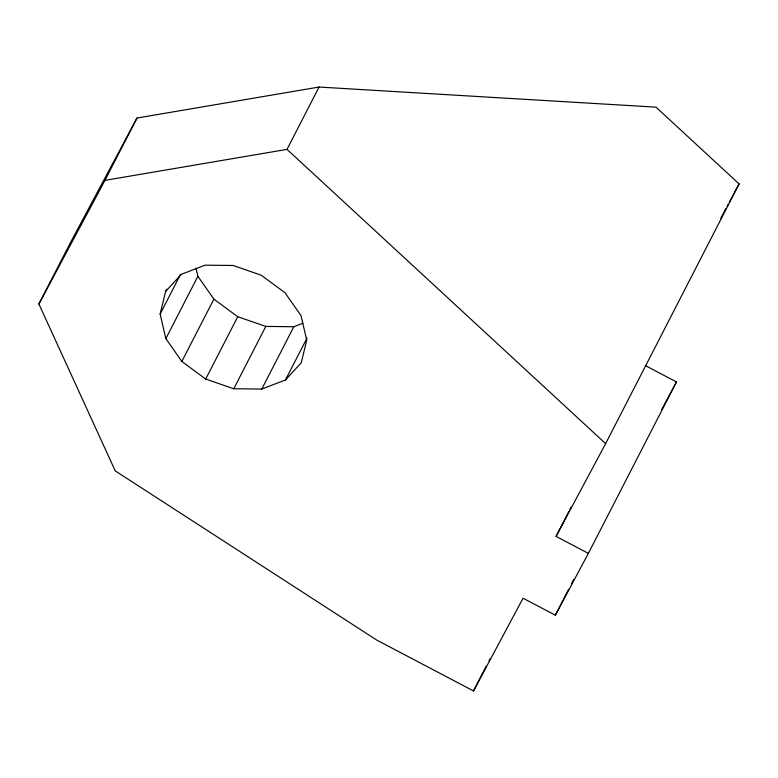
<?xml version="1.0" encoding="UTF-8"?>
<svg xmlns="http://www.w3.org/2000/svg" width="778" height="778" viewBox="0 0 778 778"><rect width="100%" height="100%" fill="white"/><g stroke="black" fill="none" stroke-linecap="round" stroke-linejoin="round"><path stroke-width="1.17" d="M165.607 291.449L181.381 274.294L205.091 265.172L233.108 265.483L261.175 275.179L285.02 292.781L301.018 315.615L306.717 340.2L301.261 362.791L285.487 379.946L261.778 389.068L233.76 388.757L205.684 379.061L181.838 361.459L165.85 338.625L160.151 314.04L165.607 291.449L166.706 289.299M38.9 304.023L70.934 241.686L136.996 118.032L319.048 87.039L655.98 107.15L739.1 183.909L605.624 443.635L556.075 536.382L588.372 553.372L555.346 615.204L523.049 598.214L473.501 690.961L376.601 640.002L115.251 470.894L38.9 304.023L104.962 180.36L136.996 118.032M160.151 314.04L180.584 274.274M165.85 338.625L197.884 276.287L195.988 268.099M104.962 180.36L287.014 149.376L319.048 87.039M181.838 361.459L213.882 299.122L197.884 276.287M205.684 379.061L237.728 316.724L213.882 299.122M233.76 388.757L265.794 326.42L293.812 326.731L302.846 323.259M261.778 389.068L293.812 326.731M285.487 379.946L307.028 338.031M473.501 690.961L486.24 666.172M489.012 660.785L490.111 658.626M556.075 536.382L568.815 511.584M569.924 509.434L571.033 507.275M555.346 615.204L568.64 589.325M571.412 583.938L573.629 579.62M588.372 553.372L676.471 381.949L645.215 365.514M720.798 218.171L725.942 208.543M727.09 206.394L728.237 204.254M729.375 202.115L739.1 183.909M661.67 409.666L676.471 381.949M237.728 316.724L265.794 326.42M287.014 149.376L605.624 443.635"/></g></svg>
